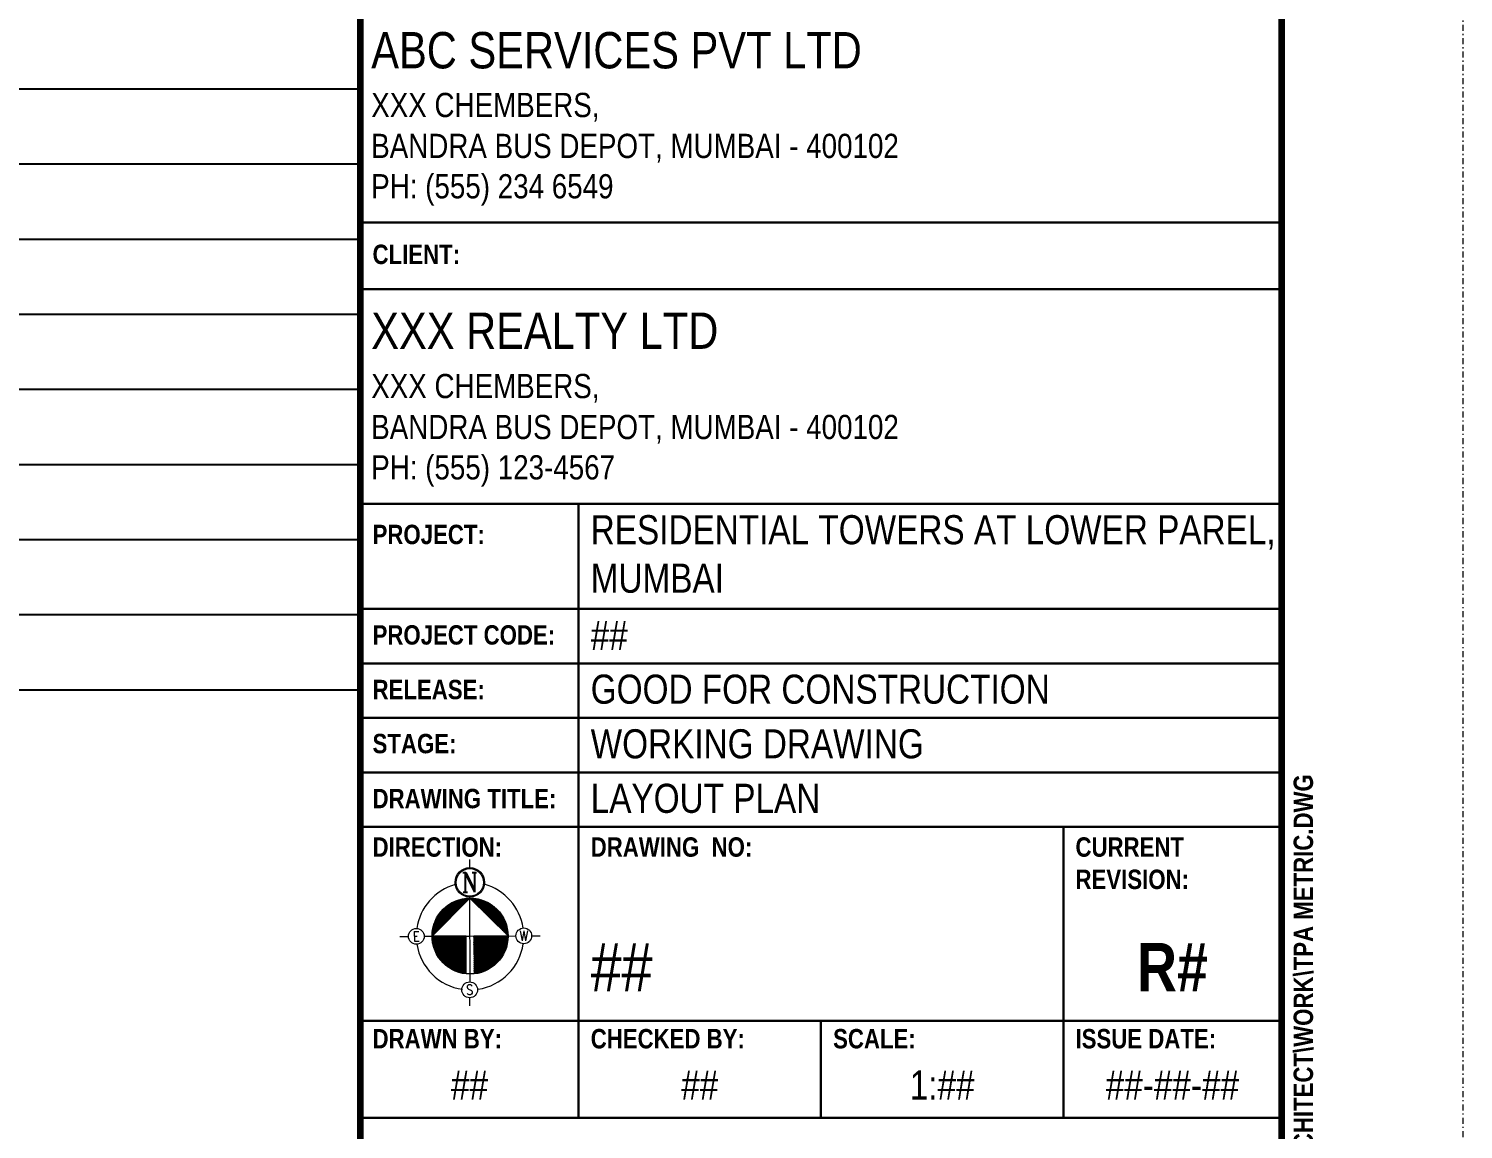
# Paper-space layout 'Symbols A1' of a CAD drawing. Header units: millimetres. Extents: x 0 to 892, y 0 to 597.
# Drawn here: x 773.6 to 892, y 60 to 150.9 of the extents above; entities that cross this region are included whole.
import ezdxf
from ezdxf.enums import TextEntityAlignment as Align

# ---------------------------------------------------------------- set-up
doc = ezdxf.new("R2010")
doc.units = ezdxf.units.MM
doc.linetypes.add('DASHDOT', pattern=[1, 0.5, -0.25, 0, -0.25])
doc.layers.add('G-ANNO-REFR', color=253, linetype='DASHDOT', lineweight=5, plot=False)
for name, color, linetype, lineweight in [('G-ANNO-TEXT', 3, 'Continuous', 15), ('G-ANNO-TTLB', 7, 'Continuous', 50), ('G-PAPR-MEDM', 6, 'Continuous', 30), ('G-PAPR-THCK', 4, 'Continuous', 100), ('G-PAPR-THIN', 20, 'Continuous', 5)]:
    doc.layers.add(name, color=color, linetype=linetype, lineweight=lineweight)
doc.styles.add('C2', font='romanc.shx')
doc.styles.add('C3', font='romanc.shx', dxfattribs={"width": 0.9, "height": 9})
doc.styles.add('NOTES', font='arial.ttf', dxfattribs={"height": 2})
doc.styles.add('SMALL', font='arial.ttf', dxfattribs={"height": 2.4})
doc.styles.get("Standard").update_dxf_attribs({"font": 'swissc.ttf'})
doc.styles.add('SUB-TITLE', font='swisscb.ttf')
doc.styles.add('SUB-TITLE-2', font='swissc.ttf')
doc.styles.add('TITLE', font='swisscb.ttf')

# ---------------------------------------------------------------- blocks, each defined once
blk = doc.blocks.new('*X0')
at = {"color": 0}
for p, q in [((3710.9, 306.9), (3711.1, 306.9)), ((3711.3, 306.9), (3735.5, 306.9)), ((3712.3, 307.5), (3734.1, 307.5)), ((3714, 308.1), (3732.4, 308.1)), ((3716.1, 308.8), (3730.3, 308.8)), ((3719.4, 309.4), (3727, 309.4)), ((3698.7, 296.2), (3716, 296.2)), ((3699.2, 296.9), (3715.7, 296.9)), ((3699.6, 297.5), (3715.4, 297.5)), ((3700.1, 298.1), (3715.1, 298.1)), ((3700.5, 298.8), (3714.8, 298.8)), ((3701.1, 299.4), (3714.6, 299.4)), ((3701.6, 300), (3714.3, 300)), ((3702.2, 300.6), (3714, 300.6)), ((3702.8, 301.2), (3713.7, 301.2)), ((3703.4, 301.9), (3713.4, 301.9)), ((3704.1, 302.5), (3713.1, 302.5)), ((3704.9, 303.1), (3712.8, 303.1)), ((3705.7, 303.8), (3712.5, 303.8)), ((3706.5, 304.4), (3712.3, 304.4)), ((3707.5, 305), (3712, 305)), ((3708.5, 305.6), (3711.7, 305.6)), ((3709.6, 306.2), (3711.4, 306.2)), ((3713, 306.2), (3736.8, 306.2)), ((3714.7, 305.6), (3737.9, 305.6)), ((3716.4, 305), (3738.9, 305)), ((3718.1, 304.4), (3739.8, 304.4)), ((3719.8, 303.8), (3740.7, 303.8)), ((3721.5, 303.1), (3741.5, 303.1)), ((3723.1, 302.5), (3742.2, 302.5)), ((3724.8, 301.9), (3742.9, 301.9)), ((3726.5, 301.2), (3743.6, 301.2)), ((3728.2, 300.6), (3744.2, 300.6)), ((3729.9, 300), (3744.8, 300)), ((3731.6, 299.4), (3745.3, 299.4)), ((3733.3, 298.8), (3745.8, 298.8)), ((3735, 298.1), (3746.3, 298.1)), ((3736.7, 297.5), (3746.8, 297.5)), ((3738.3, 296.9), (3747.2, 296.9)), ((3740, 296.2), (3747.6, 296.2)), ((3694.5, 285), (3721.2, 285)), ((3694.6, 285.6), (3720.9, 285.6)), ((3694.7, 286.2), (3720.6, 286.2)), ((3694.9, 286.9), (3720.3, 286.9)), ((3695, 287.5), (3720, 287.5)), ((3695.2, 288.1), (3719.7, 288.1)), ((3695.3, 288.8), (3719.4, 288.8)), ((3695.5, 289.4), (3719.2, 289.4)), ((3695.7, 290), (3718.9, 290)), ((3696, 290.6), (3718.6, 290.6)), ((3696.2, 291.2), (3718.3, 291.2)), ((3696.4, 291.9), (3718, 291.9)), ((3696.7, 292.5), (3717.7, 292.5)), ((3697, 293.1), (3717.4, 293.1)), ((3697.3, 293.8), (3717.1, 293.8)), ((3697.6, 294.4), (3716.9, 294.4)), ((3698, 295), (3716.6, 295)), ((3698.4, 295.6), (3716.3, 295.6)), ((3741.7, 295.6), (3748, 295.6)), ((3743.4, 295), (3748.4, 295)), ((3745.1, 294.4), (3748.7, 294.4)), ((3746.7, 285), (3751.9, 285)), ((3746.8, 293.8), (3749.1, 293.8)), ((3746.9, 285.6), (3751.8, 285.6)), ((3747.2, 286.2), (3751.7, 286.2)), ((3747.4, 286.9), (3751.5, 286.9)), ((3747.6, 287.5), (3751.4, 287.5)), ((3747.9, 288.1), (3751.2, 288.1)), ((3748.1, 288.8), (3751, 288.8)), ((3748.3, 289.4), (3750.9, 289.4)), ((3748.5, 293.1), (3749.4, 293.1)), ((3748.6, 290), (3750.6, 290)), ((3748.8, 290.6), (3750.4, 290.6)), ((3749, 291.2), (3750.2, 291.2)), ((3749.2, 291.9), (3749.9, 291.9)), ((3749.5, 292.5), (3749.7, 292.5)), ((3694.2, 282.5), (3720.1, 282.5)), ((3694.2, 281.9), (3718.8, 281.9)), ((3694.2, 281.2), (3717.4, 281.2)), ((3694.2, 280.6), (3716.1, 280.6)), ((3694.2, 280), (3714.7, 280)), ((3694.2, 279.4), (3713.3, 279.4)), ((3694.2, 278.8), (3712, 278.8)), ((3694.3, 283.8), (3721.7, 283.8)), ((3694.3, 283.1), (3721.5, 283.1)), ((3694.3, 278.1), (3710.6, 278.1)), ((3694.3, 277.5), (3709.3, 277.5)), ((3694.4, 284.4), (3721.5, 284.4)), ((3694.4, 276.9), (3707.9, 276.9)), ((3694.5, 276.2), (3706.5, 276.2)), ((3694.6, 275.6), (3705.2, 275.6)), ((3694.7, 275), (3703.8, 275)), ((3694.8, 274.4), (3702.5, 274.4)), ((3695, 273.8), (3701.1, 273.8)), ((3715.5, 273.8), (3726.3, 273.8)), ((3716.8, 274.4), (3726.1, 274.4)), ((3718.2, 275), (3725.8, 275)), ((3719.6, 275.6), (3725.5, 275.6)), ((3720.9, 276.2), (3725.2, 276.2)), ((3722.3, 276.9), (3724.9, 276.9)), ((3723.6, 277.5), (3724.6, 277.5)), ((3742.5, 273.8), (3751.4, 273.8)), ((3742.8, 274.4), (3751.5, 274.4)), ((3743, 275), (3751.7, 275)), ((3743.2, 275.6), (3751.8, 275.6)), ((3743.5, 276.2), (3751.9, 276.2)), ((3743.7, 276.9), (3752, 276.9)), ((3743.9, 277.5), (3752, 277.5)), ((3744.2, 278.1), (3752.1, 278.1)), ((3744.4, 278.8), (3752.2, 278.8)), ((3744.6, 279.4), (3752.2, 279.4)), ((3744.9, 280), (3752.2, 280)), ((3745.1, 280.6), (3752.2, 280.6)), ((3745.3, 281.2), (3752.2, 281.2)), ((3745.5, 281.9), (3752.2, 281.9)), ((3745.8, 282.5), (3752.2, 282.5)), ((3746, 283.1), (3752.1, 283.1)), ((3746.2, 283.8), (3752, 283.8)), ((3746.5, 284.4), (3752, 284.4)), ((3695.1, 273.1), (3699.8, 273.1)), ((3695.3, 272.5), (3698.4, 272.5)), ((3695.5, 271.9), (3697, 271.9)), ((3695.9, 270.6), (3696, 270.6)), ((3696.2, 270), (3696.3, 270)), ((3696.4, 269.4), (3696.6, 269.4)), ((3696.7, 268.8), (3696.9, 268.8)), ((3697, 268.1), (3697.2, 268.1)), ((3697.3, 267.5), (3697.4, 267.5)), ((3697.6, 266.9), (3697.7, 266.9)), ((3698, 266.2), (3698, 266.2)), ((3698.3, 265.6), (3730.1, 265.6)), ((3698.7, 265), (3730.4, 265)), ((3699.1, 264.4), (3730.6, 264.4)), ((3699.2, 266.2), (3729.8, 266.2)), ((3699.6, 263.8), (3730.9, 263.8)), ((3700, 263.1), (3731.2, 263.1)), ((3700.5, 266.9), (3729.5, 266.9)), ((3701.9, 267.5), (3729.2, 267.5)), ((3703.2, 268.1), (3728.9, 268.1)), ((3704.6, 268.8), (3728.6, 268.8)), ((3706, 269.4), (3728.4, 269.4)), ((3707.3, 270), (3728.1, 270)), ((3708.7, 270.6), (3727.8, 270.6)), ((3710, 271.2), (3727.5, 271.2)), ((3711.4, 271.9), (3727.2, 271.9)), ((3712.8, 272.5), (3726.9, 272.5)), ((3714.1, 273.1), (3726.6, 273.1)), ((3738.6, 263.1), (3746.4, 263.1)), ((3738.8, 263.8), (3746.8, 263.8)), ((3739.1, 264.4), (3747.3, 264.4)), ((3739.3, 265), (3747.7, 265)), ((3739.5, 265.6), (3748.1, 265.6)), ((3739.8, 266.2), (3748.4, 266.2)), ((3740, 266.9), (3748.8, 266.9)), ((3740.2, 267.5), (3749.1, 267.5)), ((3740.5, 268.1), (3749.4, 268.1)), ((3740.7, 268.8), (3749.7, 268.8)), ((3740.9, 269.4), (3750, 269.4)), ((3741.1, 270), (3750.2, 270)), ((3741.4, 270.6), (3750.4, 270.6)), ((3741.6, 271.2), (3750.7, 271.2)), ((3741.8, 271.9), (3750.9, 271.9)), ((3742.1, 272.5), (3751.1, 272.5)), ((3742.3, 273.1), (3751.2, 273.1)), ((3700.5, 262.5), (3731.5, 262.5)), ((3701, 261.9), (3731.8, 261.9)), ((3701.6, 261.2), (3732.1, 261.2)), ((3702.1, 260.6), (3732.4, 260.6)), ((3702.7, 260), (3732.7, 260)), ((3703.4, 259.4), (3732.9, 259.4)), ((3704.1, 258.8), (3733.2, 258.8)), ((3704.8, 258.1), (3733.5, 258.1)), ((3705.6, 257.5), (3733.8, 257.5)), ((3706.5, 256.9), (3734.1, 256.9)), ((3707.4, 256.2), (3734.4, 256.2)), ((3708.4, 255.6), (3734.7, 255.6)), ((3709.5, 255), (3735, 255)), ((3710.8, 254.4), (3735.2, 254.4)), ((3712.2, 253.8), (3734.2, 253.8)), ((3713.8, 253.1), (3732.5, 253.1)), ((3715.9, 252.5), (3730.5, 252.5)), ((3719, 251.9), (3727.3, 251.9)), ((3735.4, 254.4), (3735.6, 254.4)), ((3735.6, 255), (3736.9, 255)), ((3735.8, 255.6), (3738, 255.6)), ((3736.1, 256.2), (3739, 256.2)), ((3736.3, 256.9), (3739.9, 256.9)), ((3736.5, 257.5), (3740.8, 257.5)), ((3736.8, 258.1), (3741.6, 258.1)), ((3737, 258.8), (3742.3, 258.8)), ((3737.2, 259.4), (3743, 259.4)), ((3737.4, 260), (3743.6, 260)), ((3737.7, 260.6), (3744.2, 260.6)), ((3737.9, 261.2), (3744.8, 261.2)), ((3738.1, 261.9), (3745.4, 261.9)), ((3738.4, 262.5), (3745.9, 262.5))]:
    blk.add_line(p, q, dxfattribs=at)
blk = doc.blocks.new('North')
for p, q in [((0.24, 54.54), (0.24, 57.81)), ((0.24, 9.46), (0.24, 42.92)), ((0, 0), (0, 3.27))]:
    blk.add_line(p, q)
blk.add_lwpolyline([(-14.75, 27.55), (0.24, 42.53), (15.23, 27.55), (1.79, 27.55), (1.79, 12.64), (-1.31, 12.64), (-1.31, 27.55)], close=True)
for points in [[(-27.4, 27.55), (-24.04, 27.55)], [(-17.84, 27.55), (0.24, 27.55), (18.33, 27.55)], [(24.52, 27.55), (27.88, 27.55)]]:
    blk.add_lwpolyline(points)
for centre, radius in [((0.24, 48.73), 5.81), ((0.24, 48.73), 5.42), ((0.24, 27.55), 14.99), ((-20.94, 27.55), 3.1), ((21.42, 27.55), 3.1), ((0.01, 6.37), 3.1)]:
    blk.add_circle(centre, radius)
for start, end in [(105.7624, 171.6124), (8.3876, 74.2376), (188.3876, 261.6124), (278.3876, 351.6124)]:
    blk.add_arc((0.24, 27.55), 21.18, start, end)
at = {"xscale": -0.5163749999963909, "yscale": 0.5163750000065193, "zscale": 0.5163749999998025, "rotation": 294.6914369037128}
blk.add_blockref('*X0', (671.71, -1779.76), dxfattribs=at)
at = {"width": 0.85}
for s, height, style, p in [('N', 7.75, 'C3', (0.24, 48.73)), ('E', 3.87, 'C2', (-20.94, 27.55)), ('W', 3.87, 'C2', (21.42, 27.55)), ('S', 3.87, 'C2', (0.01, 6.37))]:
    blk.add_text(s, height=height, dxfattribs=dict(at, style=style)).set_placement(p, align=Align.MIDDLE)
blk = doc.blocks.new('*U230')
at = {"layer": 'G-ANNO-REFR'}
blk.add_lwpolyline([(0, 0), (892, 0), (892, 597), (0, 597)], close=True, dxfattribs=at)
at = {"layer": 'G-PAPR-MEDM'}
blk.add_line((801, 129.39), (877, 129.39), dxfattribs=at)
for points in [[(801, 134.89), (877, 134.89), (877, 156.1), (801, 156.1)], [(801, 111.67), (877, 111.67), (877, 134.89), (801, 134.89)], [(801, 111.67), (819, 111.67), (819, 103), (801, 103)], [(819, 111.67), (877, 111.67), (877, 103), (819, 103)], [(801, 98.5), (819, 98.5), (819, 103), (801, 103)], [(801, 94), (819, 94), (819, 98.5), (801, 98.5)], [(877, 94), (819, 94), (819, 98.5), (877, 98.5)], [(801, 89.5), (819, 89.5), (819, 94), (801, 94)], [(877, 89.5), (819, 89.5), (819, 94), (877, 94)], [(801, 89.5), (877, 89.5), (877, 85), (801, 85)], [(819, 85), (801, 85), (801, 89.5), (819, 89.5)], [(801, 85), (877, 85), (877, 69), (801, 69)], [(819, 69), (801, 69), (801, 85), (819, 85)], [(859, 85), (819, 85), (819, 69), (859, 69)], [(819, 85), (859, 85), (859, 69), (819, 69)], [(801, 69), (819, 69), (819, 61), (801, 61)], [(819, 69), (839, 69), (839, 61), (819, 61)], [(839, 69), (859, 69), (859, 61), (839, 61)], [(859, 69), (877, 69), (877, 61), (859, 61)]]:
    blk.add_lwpolyline(points, close=True, dxfattribs=at)
at = {"layer": 'G-PAPR-THCK'}
blk.add_lwpolyline([(30, 582), (877, 582), (877, 15), (30, 15)], close=True, dxfattribs=at)
blk.add_lwpolyline([(801, 15), (801, 582)], dxfattribs=at)
at = {"layer": 'G-PAPR-THIN'}
for points in [[(801, 582), (877, 582), (877, 15), (801, 15)], [(859, 85), (877, 85), (877, 69), (859, 69)]]:
    blk.add_lwpolyline(points, close=True, dxfattribs=at)
at = {"layer": 'G-PAPR-THIN', "xscale": 0.2093645378389101, "yscale": 0.2093645378389101, "zscale": 0.2093645378389101, "rotation": 0.2520791101512971}
blk.add_blockref('North', (810.02, 70.22), dxfattribs=at)
at = {"layer": 'G-ANNO-TEXT'}
for tag, p, height, style in [('GENERAL_NOTES_001', (801.7, 574.93), 2, 'NOTES'), ('GENERAL_NOTES_002', (802, 571.56), 2, 'NOTES'), ('GENERAL_NOTES_003', (802, 568.19), 2, 'NOTES'), ('GENERAL_NOTES_004', (802, 564.82), 2, 'NOTES'), ('GENERAL_NOTES_005', (802, 561.46), 2, 'NOTES'), ('GENERAL_NOTES_006', (802, 558.09), 2, 'NOTES'), ('GENERAL_NOTES_007', (802, 554.75), 2, 'NOTES'), ('GENERAL_NOTES_008', (801.92, 551.38), 2, 'NOTES'), ('GENERAL_NOTES_009', (802, 548.02), 2, 'NOTES'), ('GENERAL_NOTES_010', (802, 544.65), 2, 'NOTES'), ('GENERAL_NOTES_011', (802, 541.28), 2, 'NOTES'), ('GENERAL_NOTES_012', (802, 537.91), 2, 'NOTES'), ('GENERAL_NOTES_013', (802, 534.54), 2, 'NOTES'), ('GENERAL_NOTES_014', (802, 531.17), 2, 'NOTES'), ('GENERAL_NOTES_015', (802, 527.8), 2, 'NOTES'), ('GENERAL_NOTES_016', (802, 524.43), 2, 'NOTES'), ('GENERAL_NOTES_017', (801.88, 521.07), 2, 'NOTES'), ('GENERAL_NOTES_018', (802, 517.7), 2, 'NOTES'), ('GENERAL_NOTES_019', (801.96, 514.33), 2, 'NOTES'), ('GENERAL_NOTES_020', (802, 510.96), 2, 'NOTES'), ('GENERAL_NOTES_021', (801.88, 507.59), 2, 'NOTES'), ('GENERAL_NOTES_022', (802, 504.22), 2, 'NOTES'), ('GENERAL_NOTES_023', (801.89, 500.85), 2, 'NOTES'), ('GENERAL_NOTES_024', (802, 497.49), 2, 'NOTES'), ('GENERAL_NOTES_025', (801.87, 494.12), 2, 'NOTES'), ('GENERAL_NOTES_026', (802, 490.75), 2, 'NOTES'), ('GENERAL_NOTES_027', (802, 487.38), 2, 'NOTES'), ('GENERAL_NOTES_028', (802, 484.01), 2, 'NOTES'), ('GENERAL_NOTES_029', (802, 480.64), 2, 'NOTES'), ('GENERAL_NOTES_030', (801.89, 477.27), 2, 'NOTES'), ('GENERAL_NOTES_031', (802, 473.9), 2, 'NOTES'), ('GENERAL_NOTES_032', (802, 470.53), 2, 'NOTES'), ('GENERAL_NOTES_033', (802, 467.17), 2, 'NOTES'), ('GENERAL_NOTES_034', (801.88, 463.8), 2, 'NOTES'), ('GENERAL_NOTES_035', (802, 460.43), 2, 'NOTES'), ('SHEET_NOTES_001', (801.7, 440.81), 2, 'NOTES'), ('SHEET_NOTES_002', (801.92, 437.44), 2, 'NOTES'), ('SHEET_NOTES_003', (801.88, 434.07), 2, 'NOTES'), ('SHEET_NOTES_004', (801.96, 430.71), 2, 'NOTES'), ('SHEET_NOTES_005', (801.88, 427.34), 2, 'NOTES'), ('SHEET_NOTES_006', (801.89, 423.97), 2, 'NOTES'), ('SHEET_NOTES_007', (801.87, 420.6), 2, 'NOTES'), ('KEY_NOTES_001', (801.7, 324.29), 2, 'NOTES'), ('KEY_NOTES_002', (801.92, 320.92), 2, 'NOTES'), ('STRUCTURAL_CONSULTANT_NAME', (801.89, 168.81), 3, 'SUB-TITLE-2'), ('STRUCTURAL_CONSULTANT_ADDRESS1', (801.89, 164.81), 2, 'SUB-TITLE-2'), ('STRUCTURAL_CONSULTANT_ADDRESS2', (801.89, 161.43), 2, 'SUB-TITLE-2'), ('STRUCTURAL_CONSULTANT_PHONE', (801.89, 158.09), 2, 'SUB-TITLE-2'), ('MEP_CONSULTANT_NAME', (801.89, 147.61), 3, 'SUB-TITLE-2'), ('MEP_CONSULTANT_ADDRESS1', (801.89, 143.59), 2, 'SUB-TITLE-2'), ('MEP_CONSULTANT_ADDRESS2', (801.89, 140.21), 2, 'SUB-TITLE-2'), ('MEP_CONSULTANT_PHONE', (801.89, 136.88), 2, 'SUB-TITLE-2'), ('CLIENTNAME', (801.89, 124.46), 3, 'SUB-TITLE-2'), ('CLIENTADDRESS1', (801.89, 120.39), 2, 'SUB-TITLE-2'), ('CLIENTADDRESS2', (801.89, 117.01), 2, 'SUB-TITLE-2'), ('CLIENTPHONE', (801.89, 113.68), 2, 'SUB-TITLE-2'), ('DRAWING_NO', (820, 71.42), 4, 'SUB-TITLE-2')]:
    blk.add_attdef(tag, p, '', height=height, dxfattribs=dict(at, style=style))
at = {"layer": 'G-ANNO-TEXT', "style": 'SUB-TITLE-2'}
for tag, p in [('REV_NO14', (804.16, 252.81)), ('REV_DATE14', (812.97, 252.81)), ('DRAWN_BY14', (824.4, 252.81)), ('CHECKED_BY14', (837.16, 252.81)), ('REV_NO13', (804.16, 248.81)), ('REV_DATE13', (812.97, 248.81)), ('DRAWN_BY13', (824.4, 248.81)), ('CHECKED_BY13', (837.16, 248.81)), ('REV_NO12', (804.16, 244.81)), ('REV_DATE12', (812.97, 244.81)), ('DRAWN_BY12', (824.4, 244.81)), ('CHECKED_BY12', (837.16, 244.81)), ('REV_NO11', (804.16, 240.81)), ('REV_DATE11', (812.97, 240.81)), ('DRAWN_BY11', (824.4, 240.81)), ('CHECKED_BY11', (837.16, 240.81)), ('REV_NO10', (804.16, 236.81)), ('REV_DATE10', (812.97, 236.81)), ('DRAWN_BY10', (824.4, 236.81)), ('CHECKED_BY10', (837.16, 236.81)), ('REV_NO9', (804.16, 232.81)), ('REV_DATE9', (812.97, 232.81)), ('DRAWN_BY9', (824.4, 232.81)), ('CHECKED_BY9', (837.16, 232.81)), ('REV_NO8', (804.16, 228.81)), ('REV_DATE8', (812.97, 228.81)), ('DRAWN_BY8', (824.4, 228.81)), ('CHECKED_BY8', (837.16, 228.81)), ('REV_NO7', (804.16, 224.81)), ('REV_DATE7', (812.97, 224.81)), ('DRAWN_BY7', (824.4, 224.81)), ('CHECKED_BY7', (837.16, 224.81)), ('REV_NO6', (804.16, 220.81)), ('REV_DATE6', (812.97, 220.81)), ('DRAWN_BY6', (824.4, 220.81)), ('CHECKED_BY6', (837.16, 220.81)), ('REV_NO5', (804.16, 216.81)), ('REV_DATE5', (812.97, 216.81)), ('DRAWN_BY5', (824.4, 216.81)), ('CHECKED_BY5', (837.16, 216.81)), ('REV_NO4', (804.16, 212.81)), ('REV_DATE4', (812.97, 212.81)), ('DRAWN_BY4', (824.4, 212.81)), ('CHECKED_BY4', (837.16, 212.81)), ('REV_NO3', (804.16, 208.81)), ('REV_DATE3', (812.97, 208.81)), ('DRAWN_BY3', (824.4, 208.81)), ('CHECKED_BY3', (837.16, 208.81)), ('REV_NO2', (804.16, 204.81)), ('REV_DATE2', (812.97, 204.81)), ('DRAWN_BY2', (824.4, 204.81)), ('CHECKED_BY2', (837.16, 204.81)), ('REV_NO1', (804.16, 200.81)), ('REV_DATE1', (812.97, 200.81)), ('DRAWN_BY1', (824.4, 200.81)), ('CHECKED_BY1', (837.16, 200.81)), ('REV_NO0', (804.16, 196.81)), ('REV_DATE0', (812.97, 196.81)), ('DRAWN_BY0', (824.4, 196.81)), ('CHECKED_BY0', (837.16, 196.81))]:
    blk.add_attdef(tag, text='', height=1.6, dxfattribs=at).set_placement(p, align=Align.MIDDLE)
for tag, p in [('REV_DESCRIPTION14', (845.14, 252.81)), ('REV_DESCRIPTION13', (845.14, 248.81)), ('REV_DESCRIPTION12', (845.14, 244.81)), ('REV_DESCRIPTION11', (845.14, 240.81)), ('REV_DESCRIPTION10', (845.14, 236.81)), ('REV_DESCRIPTION9', (845.14, 232.81)), ('REV_DESCRIPTION8', (845.14, 228.81)), ('REV_DESCRIPTION7', (845.14, 224.81)), ('REV_DESCRIPTION6', (845.14, 220.81)), ('REV_DESCRIPTION5', (845.14, 216.81)), ('REV_DESCRIPTION4', (845.14, 212.81)), ('REV_DESCRIPTION3', (845.14, 208.81)), ('REV_DESCRIPTION2', (845.14, 204.81)), ('REV_DESCRIPTION1', (845.14, 200.81)), ('REV_DESCRIPTION0', (845.14, 196.81))]:
    blk.add_attdef(tag, text='', height=1.6, dxfattribs=at).set_placement(p, align=Align.MIDDLE_LEFT)
for tag, p in [('PROJECT_NAME1', (820, 110.73)), ('PROJECT_NAME2', (820, 106.73)), ('PROJECT_CODE', (820, 102)), ('RELEASE', (820, 97.57)), ('STAGE', (820, 93.06)), ('DRAWING_TITLE', (820, 88.56))]:
    blk.add_attdef(tag, text='', height=2.4, dxfattribs=at).set_placement(p, align=Align.TOP_LEFT)
at = {"layer": 'G-ANNO-TEXT'}
for tag, height, style, p in [('CURRENT_REV', 4, 'TITLE', (868, 71.42)), ('DRAWN_BY', 2.4, 'SUB-TITLE-2', (810, 62.5)), ('CHECKED_BY', 2.4, 'SUB-TITLE-2', (829, 62.5)), ('SCALE', 2.4, 'SUB-TITLE-2', (849, 62.5)), ('ISSUE_DATE', 2.4, 'SUB-TITLE-2', (868, 62.5))]:
    blk.add_attdef(tag, text='', height=height, dxfattribs=dict(at, style=style)).set_placement(p, align=Align.CENTER)
at = {"layer": 'G-ANNO-TEXT', "style": 'SUB-TITLE'}
blk.add_attdef('FILE_NAME', text='', height=1.6, rotation=90, dxfattribs=at).set_placement((878, 25.93), align=Align.TOP_LEFT)
at = {"layer": 'G-PAPR-MEDM', "lineweight": 50, "char_height": 1.6, "attachment_point": 1, "style": 'TITLE'}
for s, width, insert in [('CLIENT:', 14.9534, (802, 133.06)), ('PROJECT:', 14.9534, (802, 109.94)), ('PROJECT CODE:', 14.9534, (802, 101.65)), ('RELEASE:', 14.9534, (802, 97.14)), ('STAGE:', 14.9534, (802, 92.68)), ('DRAWING TITLE:', 14.9534, (802, 88.14)), ('DIRECTION:', 14.9534, (802, 84.14)), ('DRAWING  NO:', 14.9534, (820, 84.14)), ('CURRENT\\PREVISION:', 14.9534, (860, 84.14)), ('DRAWN BY:', 14.9534, (802, 68.32)), ('CHECKED BY:', 14.9534, (820, 68.32)), ('SCALE:', 19, (840, 68.32)), ('ISSUE DATE:', 14.9534, (860, 68.32))]:
    blk.add_mtext_dynamic_manual_height_columns(s, width=width, gutter_width=8, heights=[0], dxfattribs=dict(at, insert=insert))
blk = doc.blocks.new('*T155')
at = {"layer": 'G-PAPR-MEDM', "color": 7, "linetype": 'ByBlock', "lineweight": -2, "transparency": 16777216}
for p, q in [((0, 0), (143.55, 0)), ((0, 0), (0, -6.3)), ((0, -80.7), (34.73, -80.7)), ((0, -80.7), (0, -86.9)), ((34.73, -80.7), (34.73, -86.9)), ((0, -161.3), (34.73, -161.3)), ((0, -161.3), (0, -167.5)), ((34.73, -161.3), (34.73, -167.5)), ((0, -241.9), (34.73, -241.9)), ((0, -241.9), (0, -248.1)), ((34.73, -241.9), (34.73, -248.1))]:
    blk.add_line(p, q, dxfattribs=at)
at = {"layer": 'G-PAPR-MEDM', "linetype": 'ByBlock', "lineweight": -2, "transparency": 16777216}
for p, q in [((143.55, 0), (143.55, -6.3)), ((143.55, -80.7), (143.55, -86.9)), ((143.55, -161.3), (143.55, -167.5)), ((143.55, -241.9), (143.55, -248.1))]:
    blk.add_line(p, q, dxfattribs=at)
at = {"layer": 'G-PAPR-MEDM', "color": 0, "linetype": 'ByBlock', "lineweight": -2, "transparency": 16777216}
for p, q in [((0, -6.3), (143.55, -6.3)), ((0, -6.3), (0, -80.7)), ((34.73, -6.3), (34.73, -68.3)), ((143.55, -6.3), (143.55, -80.7)), ((0, -12.5), (143.55, -12.5)), ((0, -18.7), (143.55, -18.7)), ((0, -24.9), (143.55, -24.9)), ((0, -31.1), (143.55, -31.1)), ((0, -37.3), (143.55, -37.3)), ((0, -43.5), (143.55, -43.5)), ((0, -49.7), (143.55, -49.7)), ((0, -55.9), (143.55, -55.9)), ((0, -62.1), (143.55, -62.1)), ((0, -68.3), (143.55, -68.3)), ((0, -74.5), (143.55, -74.5)), ((34.73, -74.5), (34.73, -80.7)), ((34.73, -80.7), (143.55, -80.7)), ((0, -86.9), (143.55, -86.9)), ((0, -86.9), (0, -161.3)), ((34.73, -86.9), (34.73, -136.5)), ((143.55, -86.9), (143.55, -161.3)), ((0, -93.1), (143.55, -93.1)), ((0, -99.3), (143.55, -99.3)), ((0, -105.5), (143.55, -105.5)), ((0, -111.7), (143.55, -111.7)), ((0, -117.9), (143.55, -117.9)), ((0, -124.1), (143.55, -124.1)), ((0, -130.3), (143.55, -130.3)), ((0, -136.5), (143.55, -136.5)), ((0, -142.7), (143.55, -142.7)), ((34.73, -142.7), (34.73, -161.3)), ((0, -148.9), (143.55, -148.9)), ((0, -155.1), (143.55, -155.1)), ((34.73, -161.3), (143.55, -161.3)), ((0, -167.5), (143.55, -167.5)), ((0, -167.5), (0, -241.9)), ((34.73, -167.5), (34.73, -204.7)), ((143.55, -167.5), (143.55, -241.9)), ((0, -173.7), (143.55, -173.7)), ((0, -179.9), (143.55, -179.9)), ((0, -186.1), (143.55, -186.1)), ((0, -192.3), (143.55, -192.3)), ((0, -198.5), (143.55, -198.5)), ((0, -204.7), (143.55, -204.7)), ((0, -210.9), (143.55, -210.9)), ((34.73, -210.9), (34.73, -241.9)), ((0, -217.1), (143.55, -217.1)), ((0, -223.3), (143.55, -223.3)), ((0, -229.5), (143.55, -229.5)), ((0, -235.7), (143.55, -235.7)), ((34.73, -241.9), (143.55, -241.9)), ((0, -248.1), (143.55, -248.1)), ((0, -248.1), (0, -272.9)), ((34.73, -248.1), (34.73, -272.9)), ((143.55, -248.1), (143.55, -272.9)), ((0, -254.3), (143.55, -254.3)), ((0, -260.5), (143.55, -260.5)), ((0, -266.7), (143.55, -266.7)), ((0, -272.9), (143.55, -272.9))]:
    blk.add_line(p, q, dxfattribs=at)
at = {"layer": 'G-PAPR-MEDM', "color": 9, "transparency": 16777216}
for points in [[(0, 0), (0, -6.3), (143.55, 0), (143.55, -6.3)], [(0, -80.7), (0, -86.9), (34.73, -80.7), (34.73, -86.9)], [(0, -161.3), (0, -167.5), (34.73, -161.3), (34.73, -167.5)], [(0, -241.9), (0, -248.1), (34.73, -241.9), (34.73, -248.1)]]:
    blk.add_solid(points, dxfattribs=at)
at = {"layer": 'G-PAPR-MEDM', "color": 7, "transparency": 16777216, "char_height": 2.4, "attachment_point": 2, "style": 'SMALL'}
for s, insert, width in [('{\\fArial|b0|i0|c0;WALLS', (71.78, -1.5), 140.5501), ('{\\fArial|b0|i0|c0;', (17.37, -7.8), 31.7334), ('{\\fArial|b0|i0|c0;', (89.14, -7.8), 105.8167), ('{\\fArial|b0|i0|c0;', (17.37, -14), 31.7334), ('{\\fArial|b0|i0|c0;', (89.14, -14), 105.8167), ('{\\fArial|b0|i0|c0;', (17.37, -20.2), 31.7334), ('{\\fArial|b0|i0|c0;', (89.14, -20.2), 105.8167), ('{\\fArial|b0|i0|c0;', (17.37, -26.4), 31.7334), ('{\\fArial|b0|i0|c0;', (89.14, -26.4), 105.8167), ('{\\fArial|b0|i0|c0;', (17.37, -32.6), 31.7334), ('{\\fArial|b0|i0|c0;', (89.14, -32.6), 105.8167), ('{\\fArial|b0|i0|c0;', (17.37, -38.8), 31.7334), ('{\\fArial|b0|i0|c0;', (89.14, -38.8), 105.8167), ('{\\fArial|b0|i0|c0;', (17.37, -45), 31.7334), ('{\\fArial|b0|i0|c0;', (89.14, -45), 105.8167), ('{\\fArial|b0|i0|c0;', (17.37, -51.2), 31.7334), ('{\\fArial|b0|i0|c0;', (89.14, -51.2), 105.8167), ('{\\fArial|b0|i0|c0;', (17.37, -57.4), 31.7334), ('{\\fArial|b0|i0|c0;', (89.14, -57.4), 105.8167), ('{\\fArial|b0|i0|c0;', (17.37, -63.6), 31.7334), ('{\\fArial|b0|i0|c0;', (89.14, -63.6), 105.8167), ('{\\fArial|b0|i0|c0;SKIRTING', (71.78, -69.8), 140.5501), ('{\\fArial|b0|i0|c0;', (17.37, -76), 31.7334), ('{\\fArial|b0|i0|c0;', (89.14, -76), 105.8167), ('{\\fArial|b0|i0|c0;', (17.37, -82.2), 31.7334), ('{\\fArial|b0|i0|c0;', (17.37, -88.4), 31.7334), ('{\\fArial|b0|i0|c0;', (89.14, -88.4), 105.8167), ('{\\fArial|b0|i0|c0;', (17.37, -94.6), 31.7334), ('{\\fArial|b0|i0|c0;', (89.14, -94.6), 105.8167), ('{\\fArial|b0|i0|c0;', (17.37, -100.8), 31.7334), ('{\\fArial|b0|i0|c0;', (89.14, -100.8), 105.8167), ('{\\fArial|b0|i0|c0;', (17.37, -107), 31.7334), ('{\\fArial|b0|i0|c0;', (89.14, -107), 105.8167), ('{\\fArial|b0|i0|c0;', (17.37, -113.2), 31.7334), ('{\\fArial|b0|i0|c0;', (89.14, -113.2), 105.8167), ('{\\fArial|b0|i0|c0;', (17.37, -119.4), 31.7334), ('{\\fArial|b0|i0|c0;', (89.14, -119.4), 105.8167), ('{\\fArial|b0|i0|c0;', (17.37, -125.6), 31.7334), ('{\\fArial|b0|i0|c0;', (89.14, -125.6), 105.8167), ('{\\fArial|b0|i0|c0;', (17.37, -131.8), 31.7334), ('{\\fArial|b0|i0|c0;', (89.14, -131.8), 105.8167), ('{\\fArial|b0|i0|c0;FLOORING', (71.78, -138), 140.5501), ('{\\fArial|b0|i0|c0;', (17.37, -144.2), 31.7334), ('{\\fArial|b0|i0|c0;', (89.14, -144.2), 105.8167), ('{\\fArial|b0|i0|c0;', (17.37, -150.4), 31.7334), ('{\\fArial|b0|i0|c0;', (89.14, -150.4), 105.8167), ('{\\fArial|b0|i0|c0;', (17.37, -156.6), 31.7334), ('{\\fArial|b0|i0|c0;', (89.14, -156.6), 105.8167), ('{\\fArial|b0|i0|c0;', (17.37, -162.8), 31.7334), ('{\\fArial|b0|i0|c0;', (17.37, -169), 31.7334), ('{\\fArial|b0|i0|c0;', (89.14, -169), 105.8167), ('{\\fArial|b0|i0|c0;', (17.37, -175.2), 31.7334), ('{\\fArial|b0|i0|c0;', (89.14, -175.2), 105.8167), ('{\\fArial|b0|i0|c0;', (17.37, -181.4), 31.7334), ('{\\fArial|b0|i0|c0;', (89.14, -181.4), 105.8167), ('{\\fArial|b0|i0|c0;', (17.37, -187.6), 31.7334), ('{\\fArial|b0|i0|c0;', (89.14, -187.6), 105.8167), ('{\\fArial|b0|i0|c0;', (17.37, -193.8), 31.7334), ('{\\fArial|b0|i0|c0;', (89.14, -193.8), 105.8167), ('{\\fArial|b0|i0|c0;', (17.37, -200), 31.7334), ('{\\fArial|b0|i0|c0;', (89.14, -200), 105.8167), ('{\\fArial|b0|i0|c0;CEILING', (71.78, -206.2), 140.5501), ('{\\fArial|b0|i0|c0;', (17.37, -212.4), 31.7334), ('{\\fArial|b0|i0|c0;', (89.14, -212.4), 105.8167), ('{\\fArial|b0|i0|c0;', (17.37, -218.6), 31.7334), ('{\\fArial|b0|i0|c0;', (89.14, -218.6), 105.8167), ('{\\fArial|b0|i0|c0;', (17.37, -224.8), 31.7334), ('{\\fArial|b0|i0|c0;', (89.14, -224.8), 105.8167), ('{\\fArial|b0|i0|c0;', (17.37, -231), 31.7334), ('{\\fArial|b0|i0|c0;', (89.14, -231), 105.8167), ('{\\fArial|b0|i0|c0;', (17.37, -237.2), 31.7334), ('{\\fArial|b0|i0|c0;', (89.14, -237.2), 105.8167), ('{\\fArial|b0|i0|c0;', (17.37, -243.4), 31.7334), ('{\\fArial|b0|i0|c0;', (17.37, -249.6), 31.7334), ('{\\fArial|b0|i0|c0;', (89.14, -249.6), 105.8167), ('{\\fArial|b0|i0|c0;', (17.37, -255.8), 31.7334), ('{\\fArial|b0|i0|c0;', (89.14, -255.8), 105.8167), ('{\\fArial|b0|i0|c0;', (17.37, -262), 31.7334), ('{\\fArial|b0|i0|c0;', (89.14, -262), 105.8167), ('{\\fArial|b0|i0|c0;', (17.37, -268.2), 31.7334), ('{\\fArial|b0|i0|c0;', (89.14, -268.2), 105.8167)]:
    blk.add_mtext(s, dxfattribs=dict(at, insert=insert, width=width))
at = {"layer": 'G-PAPR-MEDM', "color": 0, "transparency": 16777216, "char_height": 2.8222, "width": 105.8167, "attachment_point": 7}
for insert in [(36.23, -85.4), (36.23, -166), (36.23, -246.6)]:
    blk.add_mtext('{\\fArial|b0|i0|c0;', dxfattribs=dict(at, insert=insert))

psp = doc.layouts.new('Symbols A1')

# ---------------------------------------------------------------- block references
psp.add_blockref('*T155', (657.45, 369.22))
at = {"layer": 'G-ANNO-TTLB'}
ref = psp.add_blockref('*U230', (0, 0), dxfattribs=at)
ref.add_attrib('DRAWING_TITLE', 'LAYOUT PLAN', dxfattribs={"layer": 'G-ANNO-TEXT', "height": 2.4, "style": 'SUB-TITLE-2'}).set_placement((820, 88.56), align=Align.TOP_LEFT)
ref.add_attrib('DRAWING_NO', '##', (820, 71.42), dxfattribs={"layer": 'G-ANNO-TEXT', "height": 4, "style": 'SUB-TITLE-2'})
ref.add_attrib('CURRENT_REV', 'R#', dxfattribs={"layer": 'G-ANNO-TEXT', "height": 4, "style": 'TITLE'}).set_placement((868, 71.42), align=Align.CENTER)
ref.add_attrib('ISSUE_DATE', '##-##-##', dxfattribs={"layer": 'G-ANNO-TEXT', "height": 2.4, "style": 'SUB-TITLE-2'}).set_placement((868, 62.5), align=Align.CENTER)
ref.add_attrib('SCALE', '1:##', dxfattribs={"layer": 'G-ANNO-TEXT', "height": 2.4, "style": 'SUB-TITLE-2'}).set_placement((849, 62.5), align=Align.CENTER)
ref.add_attrib('CHECKED_BY', '##', dxfattribs={"layer": 'G-ANNO-TEXT', "height": 2.4, "style": 'SUB-TITLE-2'}).set_placement((829, 62.5), align=Align.CENTER)
ref.add_attrib('DRAWN_BY', '##', dxfattribs={"layer": 'G-ANNO-TEXT', "height": 2.4, "style": 'SUB-TITLE-2'}).set_placement((810, 62.5), align=Align.CENTER)
ref.add_attrib('FILE_NAME', 'D:\\WORK\\2061 CAD STANDARDS ARCHITECT\\WORK\\TPA METRIC.DWG', dxfattribs={"layer": 'G-ANNO-TEXT', "height": 1.6, "rotation": 90, "style": 'SUB-TITLE'}).set_placement((878, 25.93), align=Align.TOP_LEFT)
ref.add_attrib('STAGE', 'WORKING DRAWING', dxfattribs={"layer": 'G-ANNO-TEXT', "height": 2.4, "style": 'SUB-TITLE-2'}).set_placement((820, 93.06), align=Align.TOP_LEFT)
ref.add_attrib('RELEASE', 'GOOD FOR CONSTRUCTION', dxfattribs={"layer": 'G-ANNO-TEXT', "height": 2.4, "style": 'SUB-TITLE-2'}).set_placement((820, 97.57), align=Align.TOP_LEFT)
ref.add_attrib('PROJECT_CODE', '##', dxfattribs={"layer": 'G-ANNO-TEXT', "height": 2.4, "style": 'SUB-TITLE-2'}).set_placement((820, 102), align=Align.TOP_LEFT)
ref.add_attrib('PROJECT_NAME1', 'RESIDENTIAL TOWERS AT LOWER PAREL,', dxfattribs={"layer": 'G-ANNO-TEXT', "height": 2.4, "style": 'SUB-TITLE-2'}).set_placement((820, 110.73), align=Align.TOP_LEFT)
ref.add_attrib('PROJECT_NAME2', 'MUMBAI', dxfattribs={"layer": 'G-ANNO-TEXT', "height": 2.4, "style": 'SUB-TITLE-2'}).set_placement((820, 106.73), align=Align.TOP_LEFT)
ref.add_attrib('CLIENTPHONE', 'PH: (555) 123-4567', (801.89, 113.68), dxfattribs={"layer": 'G-ANNO-TEXT', "height": 2, "style": 'SUB-TITLE-2'})
ref.add_attrib('CLIENTADDRESS2', 'BANDRA BUS DEPOT, MUMBAI - 400102', (801.89, 117.01), dxfattribs={"layer": 'G-ANNO-TEXT', "height": 2, "style": 'SUB-TITLE-2'})
ref.add_attrib('CLIENTADDRESS1', 'XXX CHEMBERS,', (801.89, 120.39), dxfattribs={"layer": 'G-ANNO-TEXT', "height": 2, "style": 'SUB-TITLE-2'})
ref.add_attrib('CLIENTNAME', 'XXX REALTY LTD', (801.89, 124.46), dxfattribs={"layer": 'G-ANNO-TEXT', "height": 3, "style": 'SUB-TITLE-2'})
ref.add_attrib('MEP_CONSULTANT_PHONE', 'PH: (555) 234 6549', (801.89, 136.88), dxfattribs={"layer": 'G-ANNO-TEXT', "height": 2, "style": 'SUB-TITLE-2'})
ref.add_attrib('MEP_CONSULTANT_ADDRESS2', 'BANDRA BUS DEPOT, MUMBAI - 400102', (801.89, 140.21), dxfattribs={"layer": 'G-ANNO-TEXT', "height": 2, "style": 'SUB-TITLE-2'})
ref.add_attrib('MEP_CONSULTANT_ADDRESS1', 'XXX CHEMBERS,', (801.89, 143.59), dxfattribs={"layer": 'G-ANNO-TEXT', "height": 2, "style": 'SUB-TITLE-2'})
ref.add_attrib('MEP_CONSULTANT_NAME', 'ABC SERVICES PVT LTD', (801.89, 147.61), dxfattribs={"layer": 'G-ANNO-TEXT', "height": 3, "style": 'SUB-TITLE-2'})

doc.saveas('drawing.dxf')
